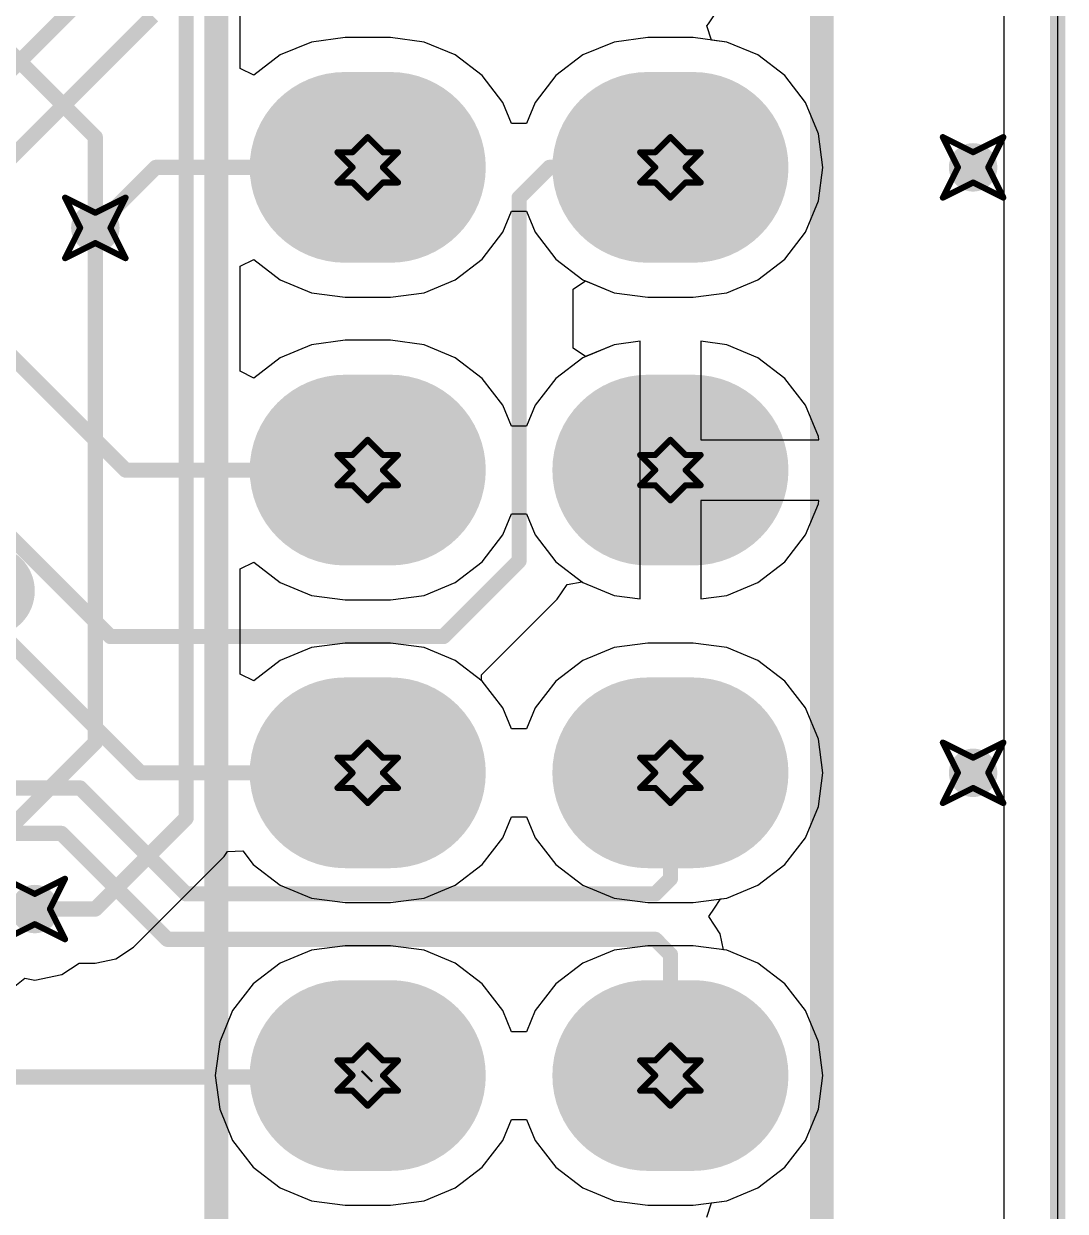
# Model space of a CAD drawing. Header units: millimetres. Extents: x 2.26 to 6.57, y 1.2 to 4.64.
# Drawn here: x 4.8946 to 5.2387, y 2.0583 to 2.4506 of the extents above; entities that cross this region are included whole.
import ezdxf

# ---------------------------------------------------------------- set-up
doc = ezdxf.new("R2010")
doc.units = ezdxf.units.MM
doc.header["$MEASUREMENT"] = 0
for name, color, linetype in [('BottomLayer', 5, 'Continuous'), ('BottomSolder', 6, 'Continuous'), ('DrillDrawing', 1, 'Continuous'), ('KeepOutLayer', 6, 'Continuous'), ('Mechanical1', 6, 'Continuous'), ('MultiLayer', 9, 'Continuous'), ('PadHoleLayer', 156, 'Continuous'), ('TopLayer', 1, 'Continuous'), ('TopOverlay', 2, 'Continuous'), ('TopSolder', 216, 'Continuous'), ('ViaHoleLayer', 16, 'Continuous')]:
    doc.layers.add(name, color=color, linetype=linetype)

# ---------------------------------------------------------------- blocks, each defined once
blk = doc.blocks.new('1_10P_FEMALE_54')
at = {"layer": 'TopOverlay', "const_width": 0.015}
blk.add_lwpolyline([(0.00758, -0.075, 1), (-0.00742, -0.075, 1)], format="xyb", close=True, dxfattribs=at)
blk = doc.blocks.new('2_19P_57')
at = {"layer": 'BottomLayer', "const_width": 0.055}
for points in [[(0.8, 0.1075), (0.8, 0.0925)], [(0.9, 0.1075), (0.9, 0.0925)], [(1, 0.1075), (1, 0.0925)], [(1.1, 0.1075), (1.1, 0.0925)], [(0.8, 0.0075), (0.8, -0.0075)], [(0.9, 0.0075), (0.9, -0.0075)], [(1, 0.0075), (1, -0.0075)], [(1.1, 0.0075), (1.1, -0.0075)]]:
    blk.add_lwpolyline(points, dxfattribs=at)
at = {"layer": 'BottomLayer', "const_width": 0.0275}
for points in [[(0.78625, 0.1075, 1), (0.81375, 0.1075, 1)], [(0.88625, 0.1075, 1), (0.91375, 0.1075, 1)], [(0.98625, 0.1075, 1), (1.01375, 0.1075, 1)], [(1.08625, 0.1075, 1), (1.11375, 0.1075, 1)], [(0.78625, 0.0925, 1), (0.81375, 0.0925, 1)], [(0.88625, 0.0925, 1), (0.91375, 0.0925, 1)], [(0.98625, 0.0925, 1), (1.01375, 0.0925, 1)], [(1.08625, 0.0925, 1), (1.11375, 0.0925, 1)], [(0.78625, 0.0075, 1), (0.81375, 0.0075, 1)], [(0.88625, 0.0075, 1), (0.91375, 0.0075, 1)], [(0.98625, 0.0075, 1), (1.01375, 0.0075, 1)], [(1.08625, 0.0075, 1), (1.11375, 0.0075, 1)], [(0.78625, -0.0075, 1), (0.81375, -0.0075, 1)], [(0.88625, -0.0075, 1), (0.91375, -0.0075, 1)], [(0.98625, -0.0075, 1), (1.01375, -0.0075, 1)], [(1.08625, -0.0075, 1), (1.11375, -0.0075, 1)]]:
    blk.add_lwpolyline(points, format="xyb", close=True, dxfattribs=at)
at = {"layer": 'BottomSolder', "const_width": 0.063}
for points in [[(0.8, 0.1075), (0.8, 0.0925)], [(0.9, 0.1075), (0.9, 0.0925)], [(1, 0.1075), (1, 0.0925)], [(1.1, 0.1075), (1.1, 0.0925)], [(0.8, 0.0075), (0.8, -0.0075)], [(0.9, 0.0075), (0.9, -0.0075)], [(1, 0.0075), (1, -0.0075)], [(1.1, 0.0075), (1.1, -0.0075)]]:
    blk.add_lwpolyline(points, dxfattribs=at)
at = {"layer": 'BottomSolder', "const_width": 0.0315}
for points in [[(0.78425, 0.1075, 1), (0.81575, 0.1075, 1)], [(0.88425, 0.1075, 1), (0.91575, 0.1075, 1)], [(0.98425, 0.1075, 1), (1.01575, 0.1075, 1)], [(1.08425, 0.1075, 1), (1.11575, 0.1075, 1)], [(0.78425, 0.0925, 1), (0.81575, 0.0925, 1)], [(0.88425, 0.0925, 1), (0.91575, 0.0925, 1)], [(0.98425, 0.0925, 1), (1.01575, 0.0925, 1)], [(1.08425, 0.0925, 1), (1.11575, 0.0925, 1)], [(0.78425, 0.0075, 1), (0.81575, 0.0075, 1)], [(0.88425, 0.0075, 1), (0.91575, 0.0075, 1)], [(0.98425, 0.0075, 1), (1.01575, 0.0075, 1)], [(1.08425, 0.0075, 1), (1.11575, 0.0075, 1)], [(0.78425, -0.0075, 1), (0.81575, -0.0075, 1)], [(0.88425, -0.0075, 1), (0.91575, -0.0075, 1)], [(0.98425, -0.0075, 1), (1.01575, -0.0075, 1)], [(1.08425, -0.0075, 1), (1.11575, -0.0075, 1)]]:
    blk.add_lwpolyline(points, format="xyb", close=True, dxfattribs=at)
at = {"layer": 'MultiLayer', "const_width": 0.055}
for points in [[(0.8, 0.1075), (0.8, 0.0925)], [(0.9, 0.1075), (0.9, 0.0925)], [(1, 0.1075), (1, 0.0925)], [(1.1, 0.1075), (1.1, 0.0925)], [(0.8, 0.0075), (0.8, -0.0075)], [(0.9, 0.0075), (0.9, -0.0075)], [(1, 0.0075), (1, -0.0075)], [(1.1, 0.0075), (1.1, -0.0075)]]:
    blk.add_lwpolyline(points, dxfattribs=at)
at = {"layer": 'MultiLayer', "const_width": 0.0275}
for points in [[(0.78625, 0.1075, 1), (0.81375, 0.1075, 1)], [(0.88625, 0.1075, 1), (0.91375, 0.1075, 1)], [(0.98625, 0.1075, 1), (1.01375, 0.1075, 1)], [(1.08625, 0.1075, 1), (1.11375, 0.1075, 1)], [(0.78625, 0.0925, 1), (0.81375, 0.0925, 1)], [(0.88625, 0.0925, 1), (0.91375, 0.0925, 1)], [(0.98625, 0.0925, 1), (1.01375, 0.0925, 1)], [(1.08625, 0.0925, 1), (1.11375, 0.0925, 1)], [(0.78625, 0.0075, 1), (0.81375, 0.0075, 1)], [(0.88625, 0.0075, 1), (0.91375, 0.0075, 1)], [(0.98625, 0.0075, 1), (1.01375, 0.0075, 1)], [(1.08625, 0.0075, 1), (1.11375, 0.0075, 1)], [(0.78625, -0.0075, 1), (0.81375, -0.0075, 1)], [(0.88625, -0.0075, 1), (0.91375, -0.0075, 1)], [(0.98625, -0.0075, 1), (1.01375, -0.0075, 1)], [(1.08625, -0.0075, 1), (1.11375, -0.0075, 1)]]:
    blk.add_lwpolyline(points, format="xyb", close=True, dxfattribs=at)
at = {"layer": 'PadHoleLayer', "const_width": 0.02}
for points in [[(0.79, 0.1, 1), (0.81, 0.1, 1)], [(0.89, 0.1, 1), (0.91, 0.1, 1)], [(0.99, 0.1, 1), (1.01, 0.1, 1)], [(1.09, 0.1, 1), (1.11, 0.1, 1)], [(0.79, 0, 1), (0.81, 0, 1)], [(0.89, 0, 1), (0.91, 0, 1)], [(0.99, 0, 1), (1.01, 0, 1)], [(1.09, 0, 1), (1.11, 0, 1)]]:
    blk.add_lwpolyline(points, format="xyb", close=True, dxfattribs=at)
at = {"layer": 'TopLayer', "const_width": 0.055}
for points in [[(0.8, 0.1075), (0.8, 0.0925)], [(0.9, 0.1075), (0.9, 0.0925)], [(1, 0.1075), (1, 0.0925)], [(1.1, 0.1075), (1.1, 0.0925)], [(0.8, 0.0075), (0.8, -0.0075)], [(0.9, 0.0075), (0.9, -0.0075)], [(1, 0.0075), (1, -0.0075)], [(1.1, 0.0075), (1.1, -0.0075)]]:
    blk.add_lwpolyline(points, dxfattribs=at)
at = {"layer": 'TopLayer', "const_width": 0.0275}
for points in [[(0.78625, 0.1075, 1), (0.81375, 0.1075, 1)], [(0.88625, 0.1075, 1), (0.91375, 0.1075, 1)], [(0.98625, 0.1075, 1), (1.01375, 0.1075, 1)], [(1.08625, 0.1075, 1), (1.11375, 0.1075, 1)], [(0.78625, 0.0925, 1), (0.81375, 0.0925, 1)], [(0.88625, 0.0925, 1), (0.91375, 0.0925, 1)], [(0.98625, 0.0925, 1), (1.01375, 0.0925, 1)], [(1.08625, 0.0925, 1), (1.11375, 0.0925, 1)], [(0.78625, 0.0075, 1), (0.81375, 0.0075, 1)], [(0.88625, 0.0075, 1), (0.91375, 0.0075, 1)], [(0.98625, 0.0075, 1), (1.01375, 0.0075, 1)], [(1.08625, 0.0075, 1), (1.11375, 0.0075, 1)], [(0.78625, -0.0075, 1), (0.81375, -0.0075, 1)], [(0.88625, -0.0075, 1), (0.91375, -0.0075, 1)], [(0.98625, -0.0075, 1), (1.01375, -0.0075, 1)], [(1.08625, -0.0075, 1), (1.11375, -0.0075, 1)]]:
    blk.add_lwpolyline(points, format="xyb", close=True, dxfattribs=at)
at = {"layer": 'TopOverlay', "const_width": 0.00787}
for points in [[(1.85, 0.15), (-0.05, 0.15)], [(1.85, -0.05), (-0.05, -0.05)]]:
    blk.add_lwpolyline(points, dxfattribs=at)
at = {"layer": 'TopSolder', "const_width": 0.063}
for points in [[(0.8, 0.1075), (0.8, 0.0925)], [(0.9, 0.1075), (0.9, 0.0925)], [(1, 0.1075), (1, 0.0925)], [(1.1, 0.1075), (1.1, 0.0925)], [(0.8, 0.0075), (0.8, -0.0075)], [(0.9, 0.0075), (0.9, -0.0075)], [(1, 0.0075), (1, -0.0075)], [(1.1, 0.0075), (1.1, -0.0075)]]:
    blk.add_lwpolyline(points, dxfattribs=at)
at = {"layer": 'TopSolder', "const_width": 0.0315}
for points in [[(0.78425, 0.1075, 1), (0.81575, 0.1075, 1)], [(0.88425, 0.1075, 1), (0.91575, 0.1075, 1)], [(0.98425, 0.1075, 1), (1.01575, 0.1075, 1)], [(1.08425, 0.1075, 1), (1.11575, 0.1075, 1)], [(0.78425, 0.0925, 1), (0.81575, 0.0925, 1)], [(0.88425, 0.0925, 1), (0.91575, 0.0925, 1)], [(0.98425, 0.0925, 1), (1.01575, 0.0925, 1)], [(1.08425, 0.0925, 1), (1.11575, 0.0925, 1)], [(0.78425, 0.0075, 1), (0.81575, 0.0075, 1)], [(0.88425, 0.0075, 1), (0.91575, 0.0075, 1)], [(0.98425, 0.0075, 1), (1.01575, 0.0075, 1)], [(1.08425, 0.0075, 1), (1.11575, 0.0075, 1)], [(0.78425, -0.0075, 1), (0.81575, -0.0075, 1)], [(0.88425, -0.0075, 1), (0.91575, -0.0075, 1)], [(0.98425, -0.0075, 1), (1.01575, -0.0075, 1)], [(1.08425, -0.0075, 1), (1.11575, -0.0075, 1)]]:
    blk.add_lwpolyline(points, format="xyb", close=True, dxfattribs=at)

msp = doc.modelspace()

# ---------------------------------------------------------------- linework, layer by layer
at = {"layer": 'BottomLayer'}
for p, q in [((5.21838, 3.43098), (5.21838, 1.3622)), ((4.96611, 2.43578), (4.96611, 2.47052)), ((4.98967, 2.44456), (4.97933, 2.44027)), ((5.00077, 2.44602), (4.98967, 2.44456)), ((5.01577, 2.44602), (5.00077, 2.44602)), ((5.02686, 2.44456), (5.01577, 2.44602)), ((5.0372, 2.44027), (5.02686, 2.44456)), ((5.08967, 2.44456), (5.07933, 2.44027)), ((5.10077, 2.44602), (5.08967, 2.44456)), ((5.11577, 2.44602), (5.10077, 2.44602)), ((5.12686, 2.44456), (5.11577, 2.44602)), ((5.1372, 2.44027), (5.12686, 2.44456)), ((4.97933, 2.44027), (4.97059, 2.43357)), ((5.04608, 2.43346), (5.0372, 2.44027)), ((5.07933, 2.44027), (5.07046, 2.43346)), ((5.14608, 2.43346), (5.1372, 2.44027)), ((4.97059, 2.43357), (4.96611, 2.43578)), ((5.05289, 2.42458), (5.04608, 2.43346)), ((5.07046, 2.43346), (5.06364, 2.42458)), ((5.15289, 2.42458), (5.14608, 2.43346)), ((5.05577, 2.41764), (5.05289, 2.42458)), ((5.06364, 2.42458), (5.06077, 2.41764)), ((5.15717, 2.41424), (5.15289, 2.42458)), ((5.06077, 2.41764), (5.05577, 2.41764)), ((5.15863, 2.40315), (5.15717, 2.41424)), ((5.15717, 2.39205), (5.15863, 2.40315)), ((5.15289, 2.38172), (5.15717, 2.39205)), ((5.05289, 2.38172), (5.05577, 2.38866)), ((5.05577, 2.38866), (5.06077, 2.38866)), ((5.06077, 2.38866), (5.06364, 2.38172)), ((5.04608, 2.37284), (5.05289, 2.38172)), ((5.06364, 2.38172), (5.07046, 2.37284)), ((5.14608, 2.37284), (5.15289, 2.38172)), ((4.96611, 2.37052), (4.97059, 2.37273)), ((4.96611, 2.33578), (4.96611, 2.37052)), ((4.97059, 2.37273), (4.97933, 2.36603)), ((5.0372, 2.36603), (5.04608, 2.37284)), ((5.07046, 2.37284), (5.07933, 2.36603)), ((5.1372, 2.36603), (5.14608, 2.37284)), ((4.97933, 2.36603), (4.98967, 2.36174)), ((5.02686, 2.36174), (5.0372, 2.36603)), ((5.07933, 2.36603), (5.08967, 2.36174)), ((5.12686, 2.36174), (5.1372, 2.36603)), ((4.98967, 2.36174), (5.00077, 2.36028)), ((5.01577, 2.36028), (5.02686, 2.36174)), ((5.08967, 2.36174), (5.10077, 2.36028)), ((5.11577, 2.36028), (5.12686, 2.36174)), ((5.00077, 2.36028), (5.01577, 2.36028)), ((5.10077, 2.36028), (5.11577, 2.36028)), ((5.00077, 2.34602), (4.98967, 2.34456)), ((5.01577, 2.34602), (5.00077, 2.34602)), ((5.02686, 2.34456), (5.01577, 2.34602)), ((4.98967, 2.34456), (4.97933, 2.34027)), ((5.0372, 2.34027), (5.02686, 2.34456)), ((5.08967, 2.34456), (5.07933, 2.34027)), ((5.09827, 2.34569), (5.08967, 2.34456)), ((5.09827, 2.30314), (5.09827, 2.34569)), ((5.12686, 2.34456), (5.11827, 2.34569)), ((5.11827, 2.34569), (5.11827, 2.31315)), ((5.1372, 2.34027), (5.12686, 2.34456)), ((4.97933, 2.34027), (4.97059, 2.33357)), ((5.04608, 2.33346), (5.0372, 2.34027)), ((5.07933, 2.34027), (5.07046, 2.33346)), ((5.14608, 2.33346), (5.1372, 2.34027)), ((4.97059, 2.33357), (4.96611, 2.33578)), ((5.05289, 2.32458), (5.04608, 2.33346)), ((5.07046, 2.33346), (5.06364, 2.32458)), ((5.15289, 2.32458), (5.14608, 2.33346)), ((5.05577, 2.31764), (5.05289, 2.32458)), ((5.06364, 2.32458), (5.06077, 2.31764)), ((5.15717, 2.31424), (5.15289, 2.32458)), ((5.06077, 2.31764), (5.05577, 2.31764)), ((5.11827, 2.31315), (5.15732, 2.31315)), ((5.15732, 2.31315), (5.15717, 2.31424)), ((5.09827, 2.26061), (5.09827, 2.30314)), ((5.15732, 2.29315), (5.11827, 2.29315)), ((5.11827, 2.29315), (5.11827, 2.26061)), ((5.15289, 2.28172), (5.15717, 2.29205)), ((5.15717, 2.29205), (5.15732, 2.29315)), ((5.05289, 2.28172), (5.05577, 2.28866)), ((5.05577, 2.28866), (5.06077, 2.28866)), ((5.06077, 2.28866), (5.06364, 2.28172)), ((5.04608, 2.27284), (5.05289, 2.28172)), ((5.06364, 2.28172), (5.07046, 2.27284)), ((5.14608, 2.27284), (5.15289, 2.28172)), ((4.96611, 2.27052), (4.97059, 2.27273)), ((4.97059, 2.27273), (4.97933, 2.26603)), ((5.0372, 2.26603), (5.04608, 2.27284)), ((5.07046, 2.27284), (5.07933, 2.26603)), ((5.1372, 2.26603), (5.14608, 2.27284)), ((4.96611, 2.23578), (4.96611, 2.27052)), ((4.97933, 2.26603), (4.98967, 2.26174)), ((5.02686, 2.26174), (5.0372, 2.26603)), ((5.07933, 2.26603), (5.08967, 2.26174)), ((5.12686, 2.26174), (5.1372, 2.26603)), ((4.98967, 2.26174), (5.00077, 2.26028)), ((5.00077, 2.26028), (5.01577, 2.26028)), ((5.01577, 2.26028), (5.02686, 2.26174)), ((5.08967, 2.26174), (5.09827, 2.26061)), ((5.11827, 2.26061), (5.12686, 2.26174)), ((4.98967, 2.24456), (4.97933, 2.24027)), ((5.00077, 2.24602), (4.98967, 2.24456)), ((5.01577, 2.24602), (5.00077, 2.24602)), ((5.02686, 2.24456), (5.01577, 2.24602)), ((5.0372, 2.24027), (5.02686, 2.24456)), ((5.08967, 2.24456), (5.07933, 2.24027)), ((5.10077, 2.24602), (5.08967, 2.24456)), ((5.11577, 2.24602), (5.10077, 2.24602)), ((5.12686, 2.24456), (5.11577, 2.24602)), ((5.1372, 2.24027), (5.12686, 2.24456)), ((4.97933, 2.24027), (4.97059, 2.23357)), ((5.04608, 2.23346), (5.0372, 2.24027)), ((5.07933, 2.24027), (5.07046, 2.23346)), ((5.14608, 2.23346), (5.1372, 2.24027)), ((4.97059, 2.23357), (4.96611, 2.23578)), ((5.05289, 2.22458), (5.04608, 2.23346)), ((5.07046, 2.23346), (5.06364, 2.22458)), ((5.15289, 2.22458), (5.14608, 2.23346)), ((5.05577, 2.21764), (5.05289, 2.22458)), ((5.06364, 2.22458), (5.06077, 2.21764)), ((5.15717, 2.21424), (5.15289, 2.22458)), ((5.06077, 2.21764), (5.05577, 2.21764)), ((5.15863, 2.20315), (5.15717, 2.21424)), ((5.15717, 2.19205), (5.15863, 2.20315)), ((5.15289, 2.18172), (5.15717, 2.19205)), ((5.05289, 2.18172), (5.05577, 2.18866)), ((5.05577, 2.18866), (5.06077, 2.18866)), ((5.06077, 2.18866), (5.06364, 2.18172)), ((5.04608, 2.17284), (5.05289, 2.18172)), ((5.06364, 2.18172), (5.07046, 2.17284)), ((5.14608, 2.17284), (5.15289, 2.18172)), ((4.96088, 2.17553), (4.96199, 2.17719)), ((4.96199, 2.17719), (4.96699, 2.17736)), ((4.96699, 2.17736), (4.97046, 2.17284)), ((4.93088, 2.14553), (4.96088, 2.17553)), ((4.97046, 2.17284), (4.97933, 2.16603)), ((5.0372, 2.16603), (5.04608, 2.17284)), ((5.07046, 2.17284), (5.07933, 2.16603)), ((5.1372, 2.16603), (5.14608, 2.17284)), ((4.97933, 2.16603), (4.98967, 2.16174)), ((5.02686, 2.16174), (5.0372, 2.16603)), ((5.07933, 2.16603), (5.08967, 2.16174)), ((5.12686, 2.16174), (5.1372, 2.16603)), ((4.98967, 2.16174), (5.00077, 2.16028)), ((5.01577, 2.16028), (5.02686, 2.16174)), ((5.08967, 2.16174), (5.10077, 2.16028)), ((5.11577, 2.16028), (5.12686, 2.16174)), ((5.00077, 2.16028), (5.01577, 2.16028)), ((5.10077, 2.16028), (5.11577, 2.16028)), ((5.00077, 2.14602), (4.98967, 2.14456)), ((5.01577, 2.14602), (5.00077, 2.14602)), ((5.02686, 2.14456), (5.01577, 2.14602)), ((5.10077, 2.14602), (5.08967, 2.14456)), ((5.11577, 2.14602), (5.10077, 2.14602)), ((5.12686, 2.14456), (5.11577, 2.14602)), ((4.9251, 2.14167), (4.93088, 2.14553)), ((4.98967, 2.14456), (4.97933, 2.14027)), ((5.0372, 2.14027), (5.02686, 2.14456)), ((5.08967, 2.14456), (5.07933, 2.14027)), ((5.1372, 2.14027), (5.12686, 2.14456)), ((4.90724, 2.13648), (4.91296, 2.14031)), ((4.91296, 2.14031), (4.91827, 2.14031)), ((4.91827, 2.14031), (4.9251, 2.14167)), ((4.97933, 2.14027), (4.97046, 2.13346)), ((5.04608, 2.13346), (5.0372, 2.14027)), ((5.07933, 2.14027), (5.07046, 2.13346)), ((5.14608, 2.13346), (5.1372, 2.14027)), ((4.89111, 2.13218), (4.89498, 2.13535)), ((4.89498, 2.13535), (4.89827, 2.1347)), ((4.89827, 2.1347), (4.90724, 2.13648)), ((4.97046, 2.13346), (4.96364, 2.12458)), ((5.05289, 2.12458), (5.04608, 2.13346)), ((5.07046, 2.13346), (5.06364, 2.12458)), ((5.15289, 2.12458), (5.14608, 2.13346)), ((4.96364, 2.12458), (4.95936, 2.11424)), ((5.05577, 2.11764), (5.05289, 2.12458)), ((5.06364, 2.12458), (5.06077, 2.11764)), ((5.15717, 2.11424), (5.15289, 2.12458)), ((5.06077, 2.11764), (5.05577, 2.11764)), ((4.95936, 2.11424), (4.9579, 2.10315)), ((5.15863, 2.10315), (5.15717, 2.11424)), ((4.9579, 2.10315), (4.95936, 2.09205)), ((5.15717, 2.09205), (5.15863, 2.10315)), ((4.95936, 2.09205), (4.96364, 2.08172)), ((5.15289, 2.08172), (5.15717, 2.09205)), ((5.05289, 2.08172), (5.05577, 2.08866)), ((5.05577, 2.08866), (5.06077, 2.08866)), ((5.06077, 2.08866), (5.06364, 2.08172)), ((4.96364, 2.08172), (4.97046, 2.07284)), ((5.04608, 2.07284), (5.05289, 2.08172)), ((5.06364, 2.08172), (5.07046, 2.07284)), ((5.14608, 2.07284), (5.15289, 2.08172)), ((4.97046, 2.07284), (4.97933, 2.06603)), ((5.0372, 2.06603), (5.04608, 2.07284)), ((5.07046, 2.07284), (5.07933, 2.06603)), ((5.1372, 2.06603), (5.14608, 2.07284)), ((4.97933, 2.06603), (4.98967, 2.06174)), ((5.02686, 2.06174), (5.0372, 2.06603)), ((5.07933, 2.06603), (5.08967, 2.06174)), ((5.12686, 2.06174), (5.1372, 2.06603)), ((4.98967, 2.06174), (5.00077, 2.06028)), ((5.00077, 2.06028), (5.01577, 2.06028)), ((5.01577, 2.06028), (5.02686, 2.06174)), ((5.08967, 2.06174), (5.10077, 2.06028)), ((5.10077, 2.06028), (5.11577, 2.06028)), ((5.11577, 2.06028), (5.12686, 2.06174))]:
    msp.add_line(p, q, dxfattribs=at)
at = {"layer": 'BottomLayer', "const_width": 0.005}
for points in [[(4.94827, 2.18815), (4.94827, 2.94315)], [(4.86827, 2.46315), (4.91827, 2.41315)], [(4.91827, 2.38315), (4.91827, 2.41315)], [(4.91827, 2.21315), (4.91827, 2.38315)], [(4.87327, 2.16815), (4.91827, 2.21315)], [(4.91827, 2.15815), (4.94827, 2.18815)], [(4.89827, 2.15815), (4.91827, 2.15815)]]:
    msp.add_lwpolyline(points, dxfattribs=at)
at = {"layer": 'BottomLayer'}
for points, const_width in [([(4.91702, 2.41315, 1), (4.91952, 2.41315, 1)], 0.0025), ([(4.91702, 2.41315, 1), (4.91952, 2.41315, 1)], 0.0025), ([(5.20427, 2.40315, 1), (5.21227, 2.40315, 1)], 0.008), ([(4.91427, 2.38315, 1), (4.92227, 2.38315, 1)], 0.008), ([(4.91702, 2.38315, 1), (4.91952, 2.38315, 1)], 0.0025), ([(4.91702, 2.38315, 1), (4.91952, 2.38315, 1)], 0.0025), ([(4.91702, 2.21315, 1), (4.91952, 2.21315, 1)], 0.0025), ([(4.91702, 2.21315, 1), (4.91952, 2.21315, 1)], 0.0025), ([(5.20427, 2.20315, 1), (5.21227, 2.20315, 1)], 0.008), ([(4.94702, 2.18815, 1), (4.94952, 2.18815, 1)], 0.0025), ([(4.94702, 2.18815, 1), (4.94952, 2.18815, 1)], 0.0025), ([(4.89427, 2.15815, 1), (4.90227, 2.15815, 1)], 0.008), ([(4.89702, 2.15815, 1), (4.89952, 2.15815, 1)], 0.0025), ([(4.91702, 2.15815, 1), (4.91952, 2.15815, 1)], 0.0025), ([(4.91702, 2.15815, 1), (4.91952, 2.15815, 1)], 0.0025)]:
    msp.add_lwpolyline(points, format="xyb", close=True, dxfattribs=dict(at, const_width=const_width))
at = {"layer": 'DrillDrawing', "const_width": 0.002}
for points in [[(5.00327, 2.40815), (5.00827, 2.41315)], [(5.00827, 2.41315), (5.01327, 2.40815)], [(5.10327, 2.40815), (5.10827, 2.41315)], [(5.10827, 2.41315), (5.11327, 2.40815)], [(5.19827, 2.41315), (5.20827, 2.40815)], [(5.19827, 2.41315), (5.20327, 2.40315)], [(5.20827, 2.40815), (5.21827, 2.41315)], [(5.21327, 2.40315), (5.21827, 2.41315)], [(4.99827, 2.40815), (5.00327, 2.40315)], [(4.99827, 2.40815), (5.00327, 2.40815)], [(5.01327, 2.40815), (5.01827, 2.40815)], [(5.01327, 2.40315), (5.01827, 2.40815)], [(5.09827, 2.40815), (5.10327, 2.40315)], [(5.09827, 2.40815), (5.10327, 2.40815)], [(5.11327, 2.40815), (5.11827, 2.40815)], [(5.11327, 2.40315), (5.11827, 2.40815)], [(4.99827, 2.39815), (5.00327, 2.40315)], [(5.01327, 2.40315), (5.01827, 2.39815)], [(5.09827, 2.39815), (5.10327, 2.40315)], [(5.11327, 2.40315), (5.11827, 2.39815)], [(5.19827, 2.39315), (5.20327, 2.40315)], [(5.21327, 2.40315), (5.21827, 2.39315)], [(4.99827, 2.39815), (5.00327, 2.39815)], [(5.00327, 2.39815), (5.00827, 2.39315)], [(5.00827, 2.39315), (5.01327, 2.39815)], [(5.01327, 2.39815), (5.01827, 2.39815)], [(5.09827, 2.39815), (5.10327, 2.39815)], [(5.10327, 2.39815), (5.10827, 2.39315)], [(5.10827, 2.39315), (5.11327, 2.39815)], [(5.11327, 2.39815), (5.11827, 2.39815)], [(5.19827, 2.39315), (5.20827, 2.39815)], [(5.20827, 2.39815), (5.21827, 2.39315)], [(4.90827, 2.39315), (4.91827, 2.38815)], [(4.90827, 2.39315), (4.91327, 2.38315)], [(4.91827, 2.38815), (4.92827, 2.39315)], [(4.92327, 2.38315), (4.92827, 2.39315)], [(4.90827, 2.37315), (4.91327, 2.38315)], [(4.92327, 2.38315), (4.92827, 2.37315)], [(4.90827, 2.37315), (4.91827, 2.37815)], [(4.91827, 2.37815), (4.92827, 2.37315)], [(5.00327, 2.30815), (5.00827, 2.31315)], [(5.00827, 2.31315), (5.01327, 2.30815)], [(5.10327, 2.30815), (5.10827, 2.31315)], [(5.10827, 2.31315), (5.11327, 2.30815)], [(4.99827, 2.30815), (5.00327, 2.30315)], [(4.99827, 2.30815), (5.00327, 2.30815)], [(5.01327, 2.30815), (5.01827, 2.30815)], [(5.01327, 2.30315), (5.01827, 2.30815)], [(5.09827, 2.30815), (5.10327, 2.30315)], [(5.09827, 2.30815), (5.10327, 2.30815)], [(5.11327, 2.30815), (5.11827, 2.30815)], [(5.11327, 2.30315), (5.11827, 2.30815)], [(4.99827, 2.29815), (5.00327, 2.30315)], [(5.01327, 2.30315), (5.01827, 2.29815)], [(5.09827, 2.29815), (5.10327, 2.30315)], [(5.11327, 2.30315), (5.11827, 2.29815)], [(4.99827, 2.29815), (5.00327, 2.29815)], [(5.00327, 2.29815), (5.00827, 2.29315)], [(5.00827, 2.29315), (5.01327, 2.29815)], [(5.01327, 2.29815), (5.01827, 2.29815)], [(5.09827, 2.29815), (5.10327, 2.29815)], [(5.10327, 2.29815), (5.10827, 2.29315)], [(5.10827, 2.29315), (5.11327, 2.29815)], [(5.11327, 2.29815), (5.11827, 2.29815)], [(5.00327, 2.20815), (5.00827, 2.21315)], [(5.00827, 2.21315), (5.01327, 2.20815)], [(5.10327, 2.20815), (5.10827, 2.21315)], [(5.10827, 2.21315), (5.11327, 2.20815)], [(5.19827, 2.21315), (5.20827, 2.20815)], [(5.19827, 2.21315), (5.20327, 2.20315)], [(5.20827, 2.20815), (5.21827, 2.21315)], [(5.21327, 2.20315), (5.21827, 2.21315)], [(4.99827, 2.20815), (5.00327, 2.20315)], [(4.99827, 2.20815), (5.00327, 2.20815)], [(5.01327, 2.20815), (5.01827, 2.20815)], [(5.01327, 2.20315), (5.01827, 2.20815)], [(5.09827, 2.20815), (5.10327, 2.20315)], [(5.09827, 2.20815), (5.10327, 2.20815)], [(5.11327, 2.20815), (5.11827, 2.20815)], [(5.11327, 2.20315), (5.11827, 2.20815)], [(4.99827, 2.19815), (5.00327, 2.20315)], [(5.01327, 2.20315), (5.01827, 2.19815)], [(5.09827, 2.19815), (5.10327, 2.20315)], [(5.11327, 2.20315), (5.11827, 2.19815)], [(5.19827, 2.19315), (5.20327, 2.20315)], [(5.21327, 2.20315), (5.21827, 2.19315)], [(4.99827, 2.19815), (5.00327, 2.19815)], [(5.00327, 2.19815), (5.00827, 2.19315)], [(5.00827, 2.19315), (5.01327, 2.19815)], [(5.01327, 2.19815), (5.01827, 2.19815)], [(5.09827, 2.19815), (5.10327, 2.19815)], [(5.10327, 2.19815), (5.10827, 2.19315)], [(5.10827, 2.19315), (5.11327, 2.19815)], [(5.11327, 2.19815), (5.11827, 2.19815)], [(5.19827, 2.19315), (5.20827, 2.19815)], [(5.20827, 2.19815), (5.21827, 2.19315)], [(4.88827, 2.16815), (4.89827, 2.16315)], [(4.89827, 2.16315), (4.90827, 2.16815)], [(4.90327, 2.15815), (4.90827, 2.16815)], [(4.90327, 2.15815), (4.90827, 2.14815)], [(4.88827, 2.14815), (4.89827, 2.15315)], [(4.89827, 2.15315), (4.90827, 2.14815)], [(5.00327, 2.10815), (5.00827, 2.11315)], [(5.00827, 2.11315), (5.01327, 2.10815)], [(5.10327, 2.10815), (5.10827, 2.11315)], [(5.10827, 2.11315), (5.11327, 2.10815)], [(4.99827, 2.10815), (5.00327, 2.10315)], [(4.99827, 2.10815), (5.00327, 2.10815)], [(5.01327, 2.10815), (5.01827, 2.10815)], [(5.01327, 2.10315), (5.01827, 2.10815)], [(5.09827, 2.10815), (5.10327, 2.10315)], [(5.09827, 2.10815), (5.10327, 2.10815)], [(5.11327, 2.10815), (5.11827, 2.10815)], [(5.11327, 2.10315), (5.11827, 2.10815)], [(4.99827, 2.09815), (5.00327, 2.10315)], [(5.01327, 2.10315), (5.01827, 2.09815)], [(5.09827, 2.09815), (5.10327, 2.10315)], [(5.11327, 2.10315), (5.11827, 2.09815)], [(4.99827, 2.09815), (5.00327, 2.09815)], [(5.00327, 2.09815), (5.00827, 2.09315)], [(5.00827, 2.09315), (5.01327, 2.09815)], [(5.01327, 2.09815), (5.01827, 2.09815)], [(5.09827, 2.09815), (5.10327, 2.09815)], [(5.10327, 2.09815), (5.10827, 2.09315)], [(5.10827, 2.09315), (5.11327, 2.09815)], [(5.11327, 2.09815), (5.11827, 2.09815)]]:
    msp.add_lwpolyline(points, dxfattribs=at)
at = {"layer": 'DrillDrawing', "const_width": 0.001}
for points in [[(5.00777, 2.41315, 1), (5.00877, 2.41315, 1)], [(5.00777, 2.41315, 1), (5.00877, 2.41315, 1)], [(5.10777, 2.41315, 1), (5.10877, 2.41315, 1)], [(5.10777, 2.41315, 1), (5.10877, 2.41315, 1)], [(5.19777, 2.41315, 1), (5.19877, 2.41315, 1)], [(5.19777, 2.41315, 1), (5.19877, 2.41315, 1)], [(5.21777, 2.41315, 1), (5.21877, 2.41315, 1)], [(5.21777, 2.41315, 1), (5.21877, 2.41315, 1)], [(4.99777, 2.40815, 1), (4.99877, 2.40815, 1)], [(4.99777, 2.40815, 1), (4.99877, 2.40815, 1)], [(5.00277, 2.40815, 1), (5.00377, 2.40815, 1)], [(5.00277, 2.40815, 1), (5.00377, 2.40815, 1)], [(5.01277, 2.40815, 1), (5.01377, 2.40815, 1)], [(5.01277, 2.40815, 1), (5.01377, 2.40815, 1)], [(5.01777, 2.40815, 1), (5.01877, 2.40815, 1)], [(5.01777, 2.40815, 1), (5.01877, 2.40815, 1)], [(5.09777, 2.40815, 1), (5.09877, 2.40815, 1)], [(5.09777, 2.40815, 1), (5.09877, 2.40815, 1)], [(5.10277, 2.40815, 1), (5.10377, 2.40815, 1)], [(5.10277, 2.40815, 1), (5.10377, 2.40815, 1)], [(5.11277, 2.40815, 1), (5.11377, 2.40815, 1)], [(5.11277, 2.40815, 1), (5.11377, 2.40815, 1)], [(5.11777, 2.40815, 1), (5.11877, 2.40815, 1)], [(5.11777, 2.40815, 1), (5.11877, 2.40815, 1)], [(5.20777, 2.40815, 1), (5.20877, 2.40815, 1)], [(5.20777, 2.40815, 1), (5.20877, 2.40815, 1)], [(5.00277, 2.40315, 1), (5.00377, 2.40315, 1)], [(5.00277, 2.40315, 1), (5.00377, 2.40315, 1)], [(5.01277, 2.40315, 1), (5.01377, 2.40315, 1)], [(5.01277, 2.40315, 1), (5.01377, 2.40315, 1)], [(5.10277, 2.40315, 1), (5.10377, 2.40315, 1)], [(5.10277, 2.40315, 1), (5.10377, 2.40315, 1)], [(5.11277, 2.40315, 1), (5.11377, 2.40315, 1)], [(5.11277, 2.40315, 1), (5.11377, 2.40315, 1)], [(5.20277, 2.40315, 1), (5.20377, 2.40315, 1)], [(5.20277, 2.40315, 1), (5.20377, 2.40315, 1)], [(5.21277, 2.40315, 1), (5.21377, 2.40315, 1)], [(5.21277, 2.40315, 1), (5.21377, 2.40315, 1)], [(4.99777, 2.39815, 1), (4.99877, 2.39815, 1)], [(4.99777, 2.39815, 1), (4.99877, 2.39815, 1)], [(5.00277, 2.39815, 1), (5.00377, 2.39815, 1)], [(5.00277, 2.39815, 1), (5.00377, 2.39815, 1)], [(5.01277, 2.39815, 1), (5.01377, 2.39815, 1)], [(5.01277, 2.39815, 1), (5.01377, 2.39815, 1)], [(5.01777, 2.39815, 1), (5.01877, 2.39815, 1)], [(5.01777, 2.39815, 1), (5.01877, 2.39815, 1)], [(5.09777, 2.39815, 1), (5.09877, 2.39815, 1)], [(5.09777, 2.39815, 1), (5.09877, 2.39815, 1)], [(5.10277, 2.39815, 1), (5.10377, 2.39815, 1)], [(5.10277, 2.39815, 1), (5.10377, 2.39815, 1)], [(5.11277, 2.39815, 1), (5.11377, 2.39815, 1)], [(5.11277, 2.39815, 1), (5.11377, 2.39815, 1)], [(5.11777, 2.39815, 1), (5.11877, 2.39815, 1)], [(5.11777, 2.39815, 1), (5.11877, 2.39815, 1)], [(5.20777, 2.39815, 1), (5.20877, 2.39815, 1)], [(5.20777, 2.39815, 1), (5.20877, 2.39815, 1)], [(4.90777, 2.39315, 1), (4.90877, 2.39315, 1)], [(4.90777, 2.39315, 1), (4.90877, 2.39315, 1)], [(4.92777, 2.39315, 1), (4.92877, 2.39315, 1)], [(4.92777, 2.39315, 1), (4.92877, 2.39315, 1)], [(5.00777, 2.39315, 1), (5.00877, 2.39315, 1)], [(5.00777, 2.39315, 1), (5.00877, 2.39315, 1)], [(5.10777, 2.39315, 1), (5.10877, 2.39315, 1)], [(5.10777, 2.39315, 1), (5.10877, 2.39315, 1)], [(5.19777, 2.39315, 1), (5.19877, 2.39315, 1)], [(5.19777, 2.39315, 1), (5.19877, 2.39315, 1)], [(5.21777, 2.39315, 1), (5.21877, 2.39315, 1)], [(5.21777, 2.39315, 1), (5.21877, 2.39315, 1)], [(4.91777, 2.38815, 1), (4.91877, 2.38815, 1)], [(4.91777, 2.38815, 1), (4.91877, 2.38815, 1)], [(4.91277, 2.38315, 1), (4.91377, 2.38315, 1)], [(4.91277, 2.38315, 1), (4.91377, 2.38315, 1)], [(4.92277, 2.38315, 1), (4.92377, 2.38315, 1)], [(4.92277, 2.38315, 1), (4.92377, 2.38315, 1)], [(4.91777, 2.37815, 1), (4.91877, 2.37815, 1)], [(4.91777, 2.37815, 1), (4.91877, 2.37815, 1)], [(4.90777, 2.37315, 1), (4.90877, 2.37315, 1)], [(4.90777, 2.37315, 1), (4.90877, 2.37315, 1)], [(4.92777, 2.37315, 1), (4.92877, 2.37315, 1)], [(4.92777, 2.37315, 1), (4.92877, 2.37315, 1)], [(5.00777, 2.31315, 1), (5.00877, 2.31315, 1)], [(5.00777, 2.31315, 1), (5.00877, 2.31315, 1)], [(5.10777, 2.31315, 1), (5.10877, 2.31315, 1)], [(5.10777, 2.31315, 1), (5.10877, 2.31315, 1)], [(4.99777, 2.30815, 1), (4.99877, 2.30815, 1)], [(4.99777, 2.30815, 1), (4.99877, 2.30815, 1)], [(5.00277, 2.30815, 1), (5.00377, 2.30815, 1)], [(5.00277, 2.30815, 1), (5.00377, 2.30815, 1)], [(5.01277, 2.30815, 1), (5.01377, 2.30815, 1)], [(5.01277, 2.30815, 1), (5.01377, 2.30815, 1)], [(5.01777, 2.30815, 1), (5.01877, 2.30815, 1)], [(5.01777, 2.30815, 1), (5.01877, 2.30815, 1)], [(5.09777, 2.30815, 1), (5.09877, 2.30815, 1)], [(5.09777, 2.30815, 1), (5.09877, 2.30815, 1)], [(5.10277, 2.30815, 1), (5.10377, 2.30815, 1)], [(5.10277, 2.30815, 1), (5.10377, 2.30815, 1)], [(5.11277, 2.30815, 1), (5.11377, 2.30815, 1)], [(5.11277, 2.30815, 1), (5.11377, 2.30815, 1)], [(5.11777, 2.30815, 1), (5.11877, 2.30815, 1)], [(5.11777, 2.30815, 1), (5.11877, 2.30815, 1)], [(5.00277, 2.30315, 1), (5.00377, 2.30315, 1)], [(5.00277, 2.30315, 1), (5.00377, 2.30315, 1)], [(5.01277, 2.30315, 1), (5.01377, 2.30315, 1)], [(5.01277, 2.30315, 1), (5.01377, 2.30315, 1)], [(5.10277, 2.30315, 1), (5.10377, 2.30315, 1)], [(5.10277, 2.30315, 1), (5.10377, 2.30315, 1)], [(5.11277, 2.30315, 1), (5.11377, 2.30315, 1)], [(5.11277, 2.30315, 1), (5.11377, 2.30315, 1)], [(4.99777, 2.29815, 1), (4.99877, 2.29815, 1)], [(4.99777, 2.29815, 1), (4.99877, 2.29815, 1)], [(5.00277, 2.29815, 1), (5.00377, 2.29815, 1)], [(5.00277, 2.29815, 1), (5.00377, 2.29815, 1)], [(5.01277, 2.29815, 1), (5.01377, 2.29815, 1)], [(5.01277, 2.29815, 1), (5.01377, 2.29815, 1)], [(5.01777, 2.29815, 1), (5.01877, 2.29815, 1)], [(5.01777, 2.29815, 1), (5.01877, 2.29815, 1)], [(5.09777, 2.29815, 1), (5.09877, 2.29815, 1)], [(5.09777, 2.29815, 1), (5.09877, 2.29815, 1)], [(5.10277, 2.29815, 1), (5.10377, 2.29815, 1)], [(5.10277, 2.29815, 1), (5.10377, 2.29815, 1)], [(5.11277, 2.29815, 1), (5.11377, 2.29815, 1)], [(5.11277, 2.29815, 1), (5.11377, 2.29815, 1)], [(5.11777, 2.29815, 1), (5.11877, 2.29815, 1)], [(5.11777, 2.29815, 1), (5.11877, 2.29815, 1)], [(5.00777, 2.29315, 1), (5.00877, 2.29315, 1)], [(5.00777, 2.29315, 1), (5.00877, 2.29315, 1)], [(5.10777, 2.29315, 1), (5.10877, 2.29315, 1)], [(5.10777, 2.29315, 1), (5.10877, 2.29315, 1)], [(5.00777, 2.21315, 1), (5.00877, 2.21315, 1)], [(5.00777, 2.21315, 1), (5.00877, 2.21315, 1)], [(5.10777, 2.21315, 1), (5.10877, 2.21315, 1)], [(5.10777, 2.21315, 1), (5.10877, 2.21315, 1)], [(5.19777, 2.21315, 1), (5.19877, 2.21315, 1)], [(5.19777, 2.21315, 1), (5.19877, 2.21315, 1)], [(5.21777, 2.21315, 1), (5.21877, 2.21315, 1)], [(5.21777, 2.21315, 1), (5.21877, 2.21315, 1)], [(4.99777, 2.20815, 1), (4.99877, 2.20815, 1)], [(4.99777, 2.20815, 1), (4.99877, 2.20815, 1)], [(5.00277, 2.20815, 1), (5.00377, 2.20815, 1)], [(5.00277, 2.20815, 1), (5.00377, 2.20815, 1)], [(5.01277, 2.20815, 1), (5.01377, 2.20815, 1)], [(5.01277, 2.20815, 1), (5.01377, 2.20815, 1)], [(5.01777, 2.20815, 1), (5.01877, 2.20815, 1)], [(5.01777, 2.20815, 1), (5.01877, 2.20815, 1)], [(5.09777, 2.20815, 1), (5.09877, 2.20815, 1)], [(5.09777, 2.20815, 1), (5.09877, 2.20815, 1)], [(5.10277, 2.20815, 1), (5.10377, 2.20815, 1)], [(5.10277, 2.20815, 1), (5.10377, 2.20815, 1)], [(5.11277, 2.20815, 1), (5.11377, 2.20815, 1)], [(5.11277, 2.20815, 1), (5.11377, 2.20815, 1)], [(5.11777, 2.20815, 1), (5.11877, 2.20815, 1)], [(5.11777, 2.20815, 1), (5.11877, 2.20815, 1)], [(5.20777, 2.20815, 1), (5.20877, 2.20815, 1)], [(5.20777, 2.20815, 1), (5.20877, 2.20815, 1)], [(5.00277, 2.20315, 1), (5.00377, 2.20315, 1)], [(5.00277, 2.20315, 1), (5.00377, 2.20315, 1)], [(5.01277, 2.20315, 1), (5.01377, 2.20315, 1)], [(5.01277, 2.20315, 1), (5.01377, 2.20315, 1)], [(5.10277, 2.20315, 1), (5.10377, 2.20315, 1)], [(5.10277, 2.20315, 1), (5.10377, 2.20315, 1)], [(5.11277, 2.20315, 1), (5.11377, 2.20315, 1)], [(5.11277, 2.20315, 1), (5.11377, 2.20315, 1)], [(5.20277, 2.20315, 1), (5.20377, 2.20315, 1)], [(5.20277, 2.20315, 1), (5.20377, 2.20315, 1)], [(5.21277, 2.20315, 1), (5.21377, 2.20315, 1)], [(5.21277, 2.20315, 1), (5.21377, 2.20315, 1)], [(4.99777, 2.19815, 1), (4.99877, 2.19815, 1)], [(4.99777, 2.19815, 1), (4.99877, 2.19815, 1)], [(5.00277, 2.19815, 1), (5.00377, 2.19815, 1)], [(5.00277, 2.19815, 1), (5.00377, 2.19815, 1)], [(5.01277, 2.19815, 1), (5.01377, 2.19815, 1)], [(5.01277, 2.19815, 1), (5.01377, 2.19815, 1)], [(5.01777, 2.19815, 1), (5.01877, 2.19815, 1)], [(5.01777, 2.19815, 1), (5.01877, 2.19815, 1)], [(5.09777, 2.19815, 1), (5.09877, 2.19815, 1)], [(5.09777, 2.19815, 1), (5.09877, 2.19815, 1)], [(5.10277, 2.19815, 1), (5.10377, 2.19815, 1)], [(5.10277, 2.19815, 1), (5.10377, 2.19815, 1)], [(5.11277, 2.19815, 1), (5.11377, 2.19815, 1)], [(5.11277, 2.19815, 1), (5.11377, 2.19815, 1)], [(5.11777, 2.19815, 1), (5.11877, 2.19815, 1)], [(5.11777, 2.19815, 1), (5.11877, 2.19815, 1)], [(5.20777, 2.19815, 1), (5.20877, 2.19815, 1)], [(5.20777, 2.19815, 1), (5.20877, 2.19815, 1)], [(5.00777, 2.19315, 1), (5.00877, 2.19315, 1)], [(5.00777, 2.19315, 1), (5.00877, 2.19315, 1)], [(5.10777, 2.19315, 1), (5.10877, 2.19315, 1)], [(5.10777, 2.19315, 1), (5.10877, 2.19315, 1)], [(5.19777, 2.19315, 1), (5.19877, 2.19315, 1)], [(5.19777, 2.19315, 1), (5.19877, 2.19315, 1)], [(5.21777, 2.19315, 1), (5.21877, 2.19315, 1)], [(5.21777, 2.19315, 1), (5.21877, 2.19315, 1)], [(4.90777, 2.16815, 1), (4.90877, 2.16815, 1)], [(4.90777, 2.16815, 1), (4.90877, 2.16815, 1)], [(4.89777, 2.16315, 1), (4.89877, 2.16315, 1)], [(4.89777, 2.16315, 1), (4.89877, 2.16315, 1)], [(4.90277, 2.15815, 1), (4.90377, 2.15815, 1)], [(4.90277, 2.15815, 1), (4.90377, 2.15815, 1)], [(4.89777, 2.15315, 1), (4.89877, 2.15315, 1)], [(4.89777, 2.15315, 1), (4.89877, 2.15315, 1)], [(4.90777, 2.14815, 1), (4.90877, 2.14815, 1)], [(4.90777, 2.14815, 1), (4.90877, 2.14815, 1)], [(5.00777, 2.11315, 1), (5.00877, 2.11315, 1)], [(5.00777, 2.11315, 1), (5.00877, 2.11315, 1)], [(5.10777, 2.11315, 1), (5.10877, 2.11315, 1)], [(5.10777, 2.11315, 1), (5.10877, 2.11315, 1)], [(4.99777, 2.10815, 1), (4.99877, 2.10815, 1)], [(4.99777, 2.10815, 1), (4.99877, 2.10815, 1)], [(5.00277, 2.10815, 1), (5.00377, 2.10815, 1)], [(5.00277, 2.10815, 1), (5.00377, 2.10815, 1)], [(5.01277, 2.10815, 1), (5.01377, 2.10815, 1)], [(5.01277, 2.10815, 1), (5.01377, 2.10815, 1)], [(5.01777, 2.10815, 1), (5.01877, 2.10815, 1)], [(5.01777, 2.10815, 1), (5.01877, 2.10815, 1)], [(5.09777, 2.10815, 1), (5.09877, 2.10815, 1)], [(5.09777, 2.10815, 1), (5.09877, 2.10815, 1)], [(5.10277, 2.10815, 1), (5.10377, 2.10815, 1)], [(5.10277, 2.10815, 1), (5.10377, 2.10815, 1)], [(5.11277, 2.10815, 1), (5.11377, 2.10815, 1)], [(5.11277, 2.10815, 1), (5.11377, 2.10815, 1)], [(5.11777, 2.10815, 1), (5.11877, 2.10815, 1)], [(5.11777, 2.10815, 1), (5.11877, 2.10815, 1)], [(5.00277, 2.10315, 1), (5.00377, 2.10315, 1)], [(5.00277, 2.10315, 1), (5.00377, 2.10315, 1)], [(5.01277, 2.10315, 1), (5.01377, 2.10315, 1)], [(5.01277, 2.10315, 1), (5.01377, 2.10315, 1)], [(5.10277, 2.10315, 1), (5.10377, 2.10315, 1)], [(5.10277, 2.10315, 1), (5.10377, 2.10315, 1)], [(5.11277, 2.10315, 1), (5.11377, 2.10315, 1)], [(5.11277, 2.10315, 1), (5.11377, 2.10315, 1)], [(4.99777, 2.09815, 1), (4.99877, 2.09815, 1)], [(4.99777, 2.09815, 1), (4.99877, 2.09815, 1)], [(5.00277, 2.09815, 1), (5.00377, 2.09815, 1)], [(5.00277, 2.09815, 1), (5.00377, 2.09815, 1)], [(5.01277, 2.09815, 1), (5.01377, 2.09815, 1)], [(5.01277, 2.09815, 1), (5.01377, 2.09815, 1)], [(5.01777, 2.09815, 1), (5.01877, 2.09815, 1)], [(5.01777, 2.09815, 1), (5.01877, 2.09815, 1)], [(5.09777, 2.09815, 1), (5.09877, 2.09815, 1)], [(5.09777, 2.09815, 1), (5.09877, 2.09815, 1)], [(5.10277, 2.09815, 1), (5.10377, 2.09815, 1)], [(5.10277, 2.09815, 1), (5.10377, 2.09815, 1)], [(5.11277, 2.09815, 1), (5.11377, 2.09815, 1)], [(5.11277, 2.09815, 1), (5.11377, 2.09815, 1)], [(5.11777, 2.09815, 1), (5.11877, 2.09815, 1)], [(5.11777, 2.09815, 1), (5.11877, 2.09815, 1)], [(5.00777, 2.09315, 1), (5.00877, 2.09315, 1)], [(5.00777, 2.09315, 1), (5.00877, 2.09315, 1)], [(5.10777, 2.09315, 1), (5.10877, 2.09315, 1)], [(5.10777, 2.09315, 1), (5.10877, 2.09315, 1)]]:
    msp.add_lwpolyline(points, format="xyb", close=True, dxfattribs=at)
at = {"layer": 'KeepOutLayer', "const_width": 0.005}
msp.add_lwpolyline([(5.23622, 1.3622), (5.23622, 3.44882)], dxfattribs=at)
at = {"layer": 'Mechanical1'}
msp.add_line((5.23622, 1.3622), (5.23622, 3.44882), dxfattribs=at)
at = {"layer": 'MultiLayer', "const_width": 0.008}
for points in [[(5.20427, 2.40315, 1), (5.21227, 2.40315, 1)], [(4.91427, 2.38315, 1), (4.92227, 2.38315, 1)], [(5.20427, 2.20315, 1), (5.21227, 2.20315, 1)], [(4.89427, 2.15815, 1), (4.90227, 2.15815, 1)]]:
    msp.add_lwpolyline(points, format="xyb", close=True, dxfattribs=at)
at = {"layer": 'TopLayer'}
for p, q in [((5.21838, 3.43098), (5.21838, 1.3622)), ((5.12088, 2.45053), (5.12475, 2.45632)), ((5.12029, 2.44994), (5.12088, 2.45053)), ((5.1219, 2.44521), (5.12029, 2.44994)), ((5.12088, 2.45053), (5.12088, 2.45053)), ((5.12686, 2.44456), (5.1219, 2.44521)), ((5.1372, 2.44027), (5.12686, 2.44456)), ((5.14608, 2.43346), (5.1372, 2.44027)), ((5.15289, 2.42458), (5.14608, 2.43346)), ((5.15717, 2.41424), (5.15289, 2.42458)), ((5.15863, 2.40315), (5.15717, 2.41424)), ((5.15717, 2.39205), (5.15863, 2.40315)), ((5.15289, 2.38172), (5.15717, 2.39205)), ((5.14608, 2.37284), (5.15289, 2.38172)), ((5.1372, 2.36603), (5.14608, 2.37284)), ((5.07611, 2.36286), (5.08027, 2.36564)), ((5.08027, 2.36564), (5.08967, 2.36174)), ((5.12686, 2.36174), (5.1372, 2.36603)), ((5.07611, 2.34344), (5.07611, 2.36286)), ((5.08967, 2.36174), (5.10077, 2.36028)), ((5.11577, 2.36028), (5.12686, 2.36174)), ((5.10077, 2.36028), (5.11577, 2.36028)), ((5.08027, 2.34066), (5.07611, 2.34344)), ((5.08967, 2.34456), (5.08027, 2.34066)), ((5.09827, 2.34569), (5.08967, 2.34456)), ((5.09827, 2.30314), (5.09827, 2.34569)), ((5.12686, 2.34456), (5.11827, 2.34569)), ((5.11827, 2.34569), (5.11827, 2.31315)), ((5.1372, 2.34027), (5.12686, 2.34456)), ((5.14608, 2.33346), (5.1372, 2.34027)), ((5.15289, 2.32458), (5.14608, 2.33346)), ((5.15717, 2.31424), (5.15289, 2.32458)), ((5.11827, 2.31315), (5.15732, 2.31315)), ((5.15732, 2.31315), (5.15717, 2.31424)), ((5.09827, 2.26061), (5.09827, 2.30314)), ((5.15732, 2.29315), (5.11827, 2.29315)), ((5.11827, 2.29315), (5.11827, 2.26061)), ((5.15289, 2.28172), (5.15717, 2.29205)), ((5.15717, 2.29205), (5.15732, 2.29315)), ((5.14608, 2.27284), (5.15289, 2.28172)), ((5.1372, 2.26603), (5.14608, 2.27284)), ((5.07088, 2.26053), (5.07414, 2.26541)), ((5.07414, 2.26541), (5.07908, 2.26622)), ((5.07908, 2.26622), (5.07933, 2.26603)), ((5.07933, 2.26603), (5.08967, 2.26174)), ((5.12686, 2.26174), (5.1372, 2.26603)), ((5.04588, 2.23553), (5.07088, 2.26053)), ((5.07088, 2.26053), (5.07088, 2.26053)), ((5.08967, 2.26174), (5.09827, 2.26061)), ((5.11827, 2.26061), (5.12686, 2.26174)), ((5.08967, 2.24456), (5.07933, 2.24027)), ((5.10077, 2.24602), (5.08967, 2.24456)), ((5.11577, 2.24602), (5.10077, 2.24602)), ((5.12686, 2.24456), (5.11577, 2.24602)), ((5.1372, 2.24027), (5.12686, 2.24456)), ((5.07933, 2.24027), (5.07046, 2.23346)), ((5.14608, 2.23346), (5.1372, 2.24027)), ((5.04582, 2.23366), (5.04588, 2.23553)), ((5.04608, 2.23346), (5.04582, 2.23366)), ((5.05289, 2.22458), (5.04608, 2.23346)), ((5.07046, 2.23346), (5.06364, 2.22458)), ((5.15289, 2.22458), (5.14608, 2.23346)), ((5.05577, 2.21764), (5.05289, 2.22458)), ((5.06364, 2.22458), (5.06077, 2.21764)), ((5.15717, 2.21424), (5.15289, 2.22458)), ((5.06077, 2.21764), (5.05577, 2.21764)), ((5.15863, 2.20315), (5.15717, 2.21424)), ((5.15717, 2.19205), (5.15863, 2.20315)), ((5.15289, 2.18172), (5.15717, 2.19205)), ((5.14608, 2.17284), (5.15289, 2.18172)), ((5.1372, 2.16603), (5.14608, 2.17284)), ((5.12686, 2.16174), (5.1372, 2.16603)), ((5.12475, 2.16132), (5.12478, 2.16147)), ((5.12478, 2.16147), (5.12686, 2.16174)), ((5.12096, 2.15565), (5.12282, 2.15843)), ((5.12282, 2.15843), (5.12475, 2.16132)), ((5.12282, 2.15287), (5.12096, 2.15565)), ((5.12475, 2.14998), (5.12282, 2.15287)), ((5.1258, 2.1447), (5.12475, 2.14998)), ((5.12686, 2.14456), (5.1258, 2.1447)), ((5.1372, 2.14027), (5.12686, 2.14456)), ((5.14608, 2.13346), (5.1372, 2.14027)), ((5.15289, 2.12458), (5.14608, 2.13346)), ((5.15717, 2.11424), (5.15289, 2.12458)), ((5.15863, 2.10315), (5.15717, 2.11424)), ((5.15717, 2.09205), (5.15863, 2.10315)), ((5.15289, 2.08172), (5.15717, 2.09205)), ((5.14608, 2.07284), (5.15289, 2.08172)), ((5.1372, 2.06603), (5.14608, 2.07284)), ((5.12686, 2.06174), (5.1372, 2.06603)), ((5.12029, 2.05636), (5.1219, 2.06109)), ((5.1219, 2.06109), (5.12686, 2.06174))]:
    msp.add_line(p, q, dxfattribs=at)
at = {"layer": 'TopLayer', "const_width": 0.005}
for points in [[(4.87327, 2.41815), (4.91827, 2.46315)], [(4.88726, 2.40315), (4.93726, 2.45315)], [(4.91827, 2.38315), (4.93827, 2.40315)], [(4.93827, 2.40315), (5.00827, 2.40315)], [(5.05827, 2.39315), (5.06827, 2.40315)], [(5.06827, 2.40315), (5.10827, 2.40315)], [(5.05827, 2.27315), (5.05827, 2.39315)], [(4.86827, 2.36315), (4.92827, 2.30315)], [(4.85827, 2.31315), (4.92327, 2.24815)], [(4.92827, 2.30315), (5.00827, 2.30315)], [(5.03327, 2.24815), (5.05827, 2.27315)], [(4.87327, 2.26315), (4.93327, 2.20315)], [(4.92327, 2.24815), (5.03327, 2.24815)], [(4.93327, 2.20315), (5.00827, 2.20315)], [(5.10827, 2.16815), (5.10827, 2.20315)], [(4.72327, 2.19815), (4.91327, 2.19815)], [(4.91327, 2.19815), (4.94827, 2.16315)], [(4.73327, 2.18315), (4.90705, 2.18315)], [(4.90705, 2.18315), (4.94205, 2.14815)], [(5.10327, 2.16315), (5.10827, 2.16815)], [(4.94827, 2.16315), (5.10327, 2.16315)], [(4.88327, 2.15815), (4.89827, 2.15815)], [(4.94205, 2.14815), (5.10327, 2.14815)], [(5.10327, 2.14815), (5.10827, 2.14315)], [(5.10827, 2.10315), (5.10827, 2.14315)], [(4.80877, 2.10265), (5.00777, 2.10265)], [(5.00777, 2.10265), (5.00827, 2.10315)]]:
    msp.add_lwpolyline(points, dxfattribs=at)
at = {"layer": 'TopLayer'}
for points, const_width in [([(5.20427, 2.40315, 1), (5.21227, 2.40315, 1)], 0.008), ([(4.93702, 2.40315, 1), (4.93952, 2.40315, 1)], 0.0025), ([(4.93702, 2.40315, 1), (4.93952, 2.40315, 1)], 0.0025), ([(5.00702, 2.40315, 1), (5.00952, 2.40315, 1)], 0.0025), ([(5.06702, 2.40315, 1), (5.06952, 2.40315, 1)], 0.0025), ([(5.06702, 2.40315, 1), (5.06952, 2.40315, 1)], 0.0025), ([(5.10702, 2.40315, 1), (5.10952, 2.40315, 1)], 0.0025), ([(5.05702, 2.39315, 1), (5.05952, 2.39315, 1)], 0.0025), ([(5.05702, 2.39315, 1), (5.05952, 2.39315, 1)], 0.0025), ([(4.91427, 2.38315, 1), (4.92227, 2.38315, 1)], 0.008), ([(4.91702, 2.38315, 1), (4.91952, 2.38315, 1)], 0.0025), ([(4.92702, 2.30315, 1), (4.92952, 2.30315, 1)], 0.0025), ([(4.92702, 2.30315, 1), (4.92952, 2.30315, 1)], 0.0025), ([(5.00702, 2.30315, 1), (5.00952, 2.30315, 1)], 0.0025), ([(5.05702, 2.27315, 1), (5.05952, 2.27315, 1)], 0.0025), ([(5.05702, 2.27315, 1), (5.05952, 2.27315, 1)], 0.0025), ([(4.92202, 2.24815, 1), (4.92452, 2.24815, 1)], 0.0025), ([(4.92202, 2.24815, 1), (4.92452, 2.24815, 1)], 0.0025), ([(5.03202, 2.24815, 1), (5.03452, 2.24815, 1)], 0.0025), ([(5.03202, 2.24815, 1), (5.03452, 2.24815, 1)], 0.0025), ([(5.20427, 2.20315, 1), (5.21227, 2.20315, 1)], 0.008), ([(4.93202, 2.20315, 1), (4.93452, 2.20315, 1)], 0.0025), ([(4.93202, 2.20315, 1), (4.93452, 2.20315, 1)], 0.0025), ([(5.00702, 2.20315, 1), (5.00952, 2.20315, 1)], 0.0025), ([(5.10702, 2.20315, 1), (5.10952, 2.20315, 1)], 0.0025), ([(4.91202, 2.19815, 1), (4.91452, 2.19815, 1)], 0.0025), ([(4.91202, 2.19815, 1), (4.91452, 2.19815, 1)], 0.0025), ([(4.9058, 2.18315, 1), (4.9083, 2.18315, 1)], 0.0025), ([(4.9058, 2.18315, 1), (4.9083, 2.18315, 1)], 0.0025), ([(5.10702, 2.16815, 1), (5.10952, 2.16815, 1)], 0.0025), ([(5.10702, 2.16815, 1), (5.10952, 2.16815, 1)], 0.0025), ([(4.89427, 2.15815, 1), (4.90227, 2.15815, 1)], 0.008), ([(4.94702, 2.16315, 1), (4.94952, 2.16315, 1)], 0.0025), ([(4.94702, 2.16315, 1), (4.94952, 2.16315, 1)], 0.0025), ([(5.10202, 2.16315, 1), (5.10452, 2.16315, 1)], 0.0025), ([(5.10202, 2.16315, 1), (5.10452, 2.16315, 1)], 0.0025), ([(4.89702, 2.15815, 1), (4.89952, 2.15815, 1)], 0.0025), ([(4.9408, 2.14815, 1), (4.9433, 2.14815, 1)], 0.0025), ([(4.9408, 2.14815, 1), (4.9433, 2.14815, 1)], 0.0025), ([(5.10202, 2.14815, 1), (5.10452, 2.14815, 1)], 0.0025), ([(5.10202, 2.14815, 1), (5.10452, 2.14815, 1)], 0.0025), ([(5.10702, 2.14315, 1), (5.10952, 2.14315, 1)], 0.0025), ([(5.10702, 2.14315, 1), (5.10952, 2.14315, 1)], 0.0025), ([(5.00652, 2.10265, 1), (5.00902, 2.10265, 1)], 0.0025), ([(5.00652, 2.10265, 1), (5.00902, 2.10265, 1)], 0.0025), ([(5.00702, 2.10315, 1), (5.00952, 2.10315, 1)], 0.0025), ([(5.10702, 2.10315, 1), (5.10952, 2.10315, 1)], 0.0025)]:
    msp.add_lwpolyline(points, format="xyb", close=True, dxfattribs=dict(at, const_width=const_width))
at = {"layer": 'ViaHoleLayer', "const_width": 0.004}
for points in [[(5.20627, 2.40315, 1), (5.21027, 2.40315, 1)], [(4.91627, 2.38315, 1), (4.92027, 2.38315, 1)], [(5.20627, 2.20315, 1), (5.21027, 2.20315, 1)], [(4.89627, 2.15815, 1), (4.90027, 2.15815, 1)]]:
    msp.add_lwpolyline(points, format="xyb", close=True, dxfattribs=at)

# ---------------------------------------------------------------- block references
for name, p, rotation in [('2_19P_57', (5.00827, 3.20315), 270), ('1_10P_FEMALE_54', (4.80827, 2.26315), 90)]:
    msp.add_blockref(name, p, dxfattribs=dict(rotation=rotation))

doc.saveas('drawing.dxf')
